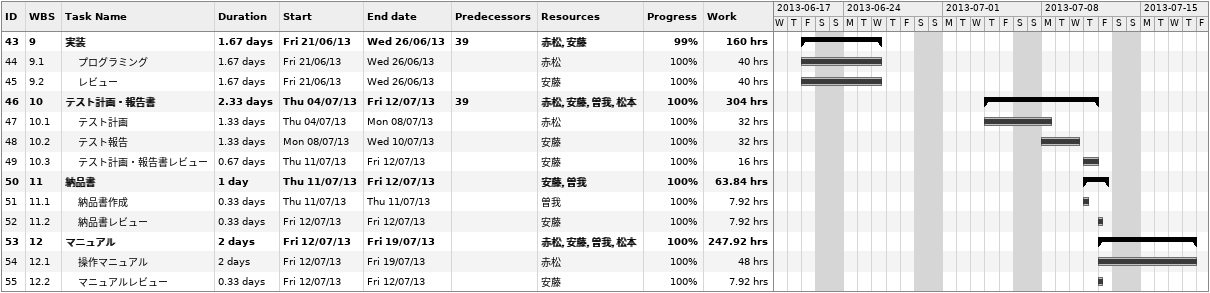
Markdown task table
| ID | WBS | Task | Duration | Start | Finish | Predecessors | Resources | % complete | Work (h) |
|---|---|---|---|---|---|---|---|---|---|
| 43 | 9 | **実装** | 1.67d | 2013-06-21 | 2013-06-26 | 39 | 赤松, 安藤 | 99 | 160 |
| 44 | 9.1 | プログラミング | 1.67d | 2013-06-21 | 2013-06-26 |  | 赤松 | 100 | 40 |
| 45 | 9.2 | レビュー | 1.67d | 2013-06-21 | 2013-06-26 |  | 安藤 | 100 | 40 |
| 46 | 10 | **テスト計画・報告書** | 2.33d | 2013-07-04 | 2013-07-12 | 39 | 赤松, 安藤, 曽我, 松本 | 100 | 304 |
| 47 | 10.1 | テスト計画 | 1.33d | 2013-07-04 | 2013-07-08 |  | 赤松 | 100 | 32 |
| 48 | 10.2 | テスト報告 | 1.33d | 2013-07-08 | 2013-07-10 |  | 安藤 | 100 | 32 |
| 49 | 10.3 | テスト計画・報告書レビュー | 0.67d | 2013-07-11 | 2013-07-12 |  | 安藤 | 100 | 16 |
| 50 | 11 | **納品書** | 1d | 2013-07-11 | 2013-07-12 |  | 安藤, 曽我 | 100 | 63.84 |
| 51 | 11.1 | 納品書作成 | 0.33d | 2013-07-11 | 2013-07-11 |  | 曽我 | 100 | 7.92 |
| 52 | 11.2 | 納品書レビュー | 0.33d | 2013-07-12 | 2013-07-12 |  | 安藤 | 100 | 7.92 |
| 53 | 12 | **マニュアル** | 2d | 2013-07-12 | 2013-07-19 |  | 赤松, 安藤, 曽我, 松本 | 100 | 247.92 |
| 54 | 12.1 | 操作マニュアル | 2d | 2013-07-12 | 2013-07-19 |  | 赤松 | 100 | 48 |
| 55 | 12.2 | マニュアルレビュー | 0.33d | 2013-07-12 | 2013-07-12 |  | 安藤 | 100 | 7.92 |
